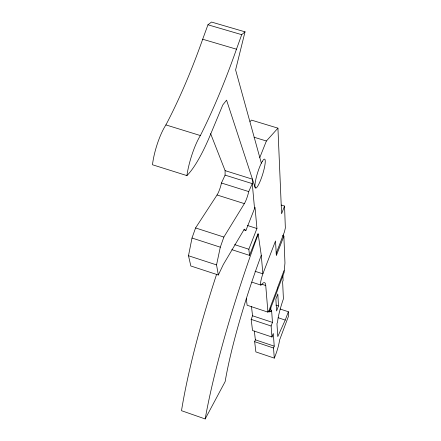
<?xml version="1.0" encoding="UTF-8"?>
<svg xmlns="http://www.w3.org/2000/svg" width="441" height="441" viewBox="0 0 441 441"><rect width="100%" height="100%" fill="white"/><g stroke="black" fill="none" stroke-linecap="round" stroke-linejoin="round"><path stroke-width="0.66" d="M231.839 249.667L249.512 255.383L248.84 249.226L256.938 228.526L255.036 207.331L245.896 230.505L244.314 229.138L223.317 264.539L218.334 275.002L190.837 265.989L188.489 255.752L192 238.03L195.572 227.947L217.044 194.988A10.088 2.04 -72.7 0 0 221.448 183.004L225.081 175.116L225.108 170.639L210.6 133.601M277.615 289.687L284.103 272.582L284.958 262.985L283.877 236.155L282.593 235.748M218.334 275.002L216.542 264.903L220.302 247.186L223.863 237.06L244.358 203.632A10.126 1.819 -72.6 0 0 248.735 191.587L252.274 183.632L252.445 179.189L225.108 170.639M255.262 187.783L226.575 100.151L222.804 104.919L210.407 134.764A92.842 21.559 -73.7 0 1 186.907 175.601L152.476 164.758A31.3 7.828 -73.1 0 1 165.904 124.913A278.668 80.808 -76.1 0 0 202.684 39.232L207.959 24.79L211.515 22.05L245.031 31.84L235.604 69.898L261.353 163.176M186.907 175.601A31.454 7.012 -73 0 1 200.368 135.552A280.283 72.561 -75.6 0 0 236.47 49.199L241.718 34.674L245.031 31.84M282.885 275.785L283.1 280.476L282.615 281.749L283.414 298.833A22.877 2.883 -71.8 0 0 277.643 321.831L276.954 323.677L277.775 336.577L285.239 320.083L288.359 311.743L280.029 308.998M254.341 331.053L255.367 339.829L254.661 341.687L255.879 351.924L274.296 358.12C276.766 352.155 278.679 346.113 279.633 339.923L288.524 316.131L288.359 311.743M251.447 306.341L252.555 315.789L251.177 319.378L252.528 330.518L271.97 337.007L273.293 333.484L274.23 346.146L273.53 348.01L274.296 358.12M278.497 305.96L276.601 310.982L275.857 299.114L277.802 293.976L278.497 305.96L275.934 305.117M271.97 337.007L271.116 326.004L272.477 322.399L271.595 310.398L271.083 311.743L269.164 311.109M284.015 270.609L277.505 287.775L277.626 289.941L269.302 311.897L268.007 311.473M277.521 288.056L269.159 310.089L269.302 311.897M276.22 253.332L284.484 231.779L285.349 227.942L284.544 206.079L281.275 205.054M283.877 236.155L276.342 255.554L275.52 240.962L262.864 273.828A10.413 1.543 -71.9 0 0 261.541 284.599A43.24 6.312 -71.6 0 1 265.741 285.514L267.924 312.129L247.125 305.255L246.276 298.518M284.544 206.079L281.584 213.753L277.935 128.16L251.464 120.106L250.041 121.556M249.512 255.383L258.084 233.438L261.27 255.256L262.864 273.828L255.063 271.287M259.799 157.542L266.386 141.004L277.935 128.16M216.619 274.263A196.791 30.98 -71.8 0 0 181.505 410.698L205.175 418.95L225.136 381.63A131.06 18.423 -71.8 0 1 261.27 255.256M267.924 312.129L269.181 310.387M207.959 24.79L241.718 34.674M202.684 39.232L236.47 49.199M254.066 137.228L266.386 141.004M165.904 124.913L200.368 135.552M225.081 175.116L252.274 183.632L254.545 208.576M221.448 183.004L248.735 191.587M217.044 194.988L244.358 203.632M247.302 225.45L256.938 228.526M243.934 229.877L245.896 230.505M195.572 227.947L223.863 237.06M234.64 244.645L248.84 249.226M192 238.03L220.302 247.186M188.489 255.752L216.542 264.903M261.855 284.247L265.741 285.514M251.833 282.124L260.857 285.073M278.177 317.746L285.239 320.083M252.555 315.789L272.477 322.399M251.177 319.378L271.116 326.004M255.367 339.829L274.23 346.146M254.661 341.687L273.53 348.01M270.796 307.945L271.083 311.743M283.232 235.036L283.331 237.33M205.175 418.95A197.392 27.651 -71.8 0 1 258.161 234.331M262.285 161.4L260.984 163.87A15.187 2.646 -72.7 0 0 254.964 186.659L255.284 187.872A15.187 2.646 -72.7 0 0 263.635 170.904A15.187 2.646 -72.7 0 0 262.285 161.4"/></g></svg>
